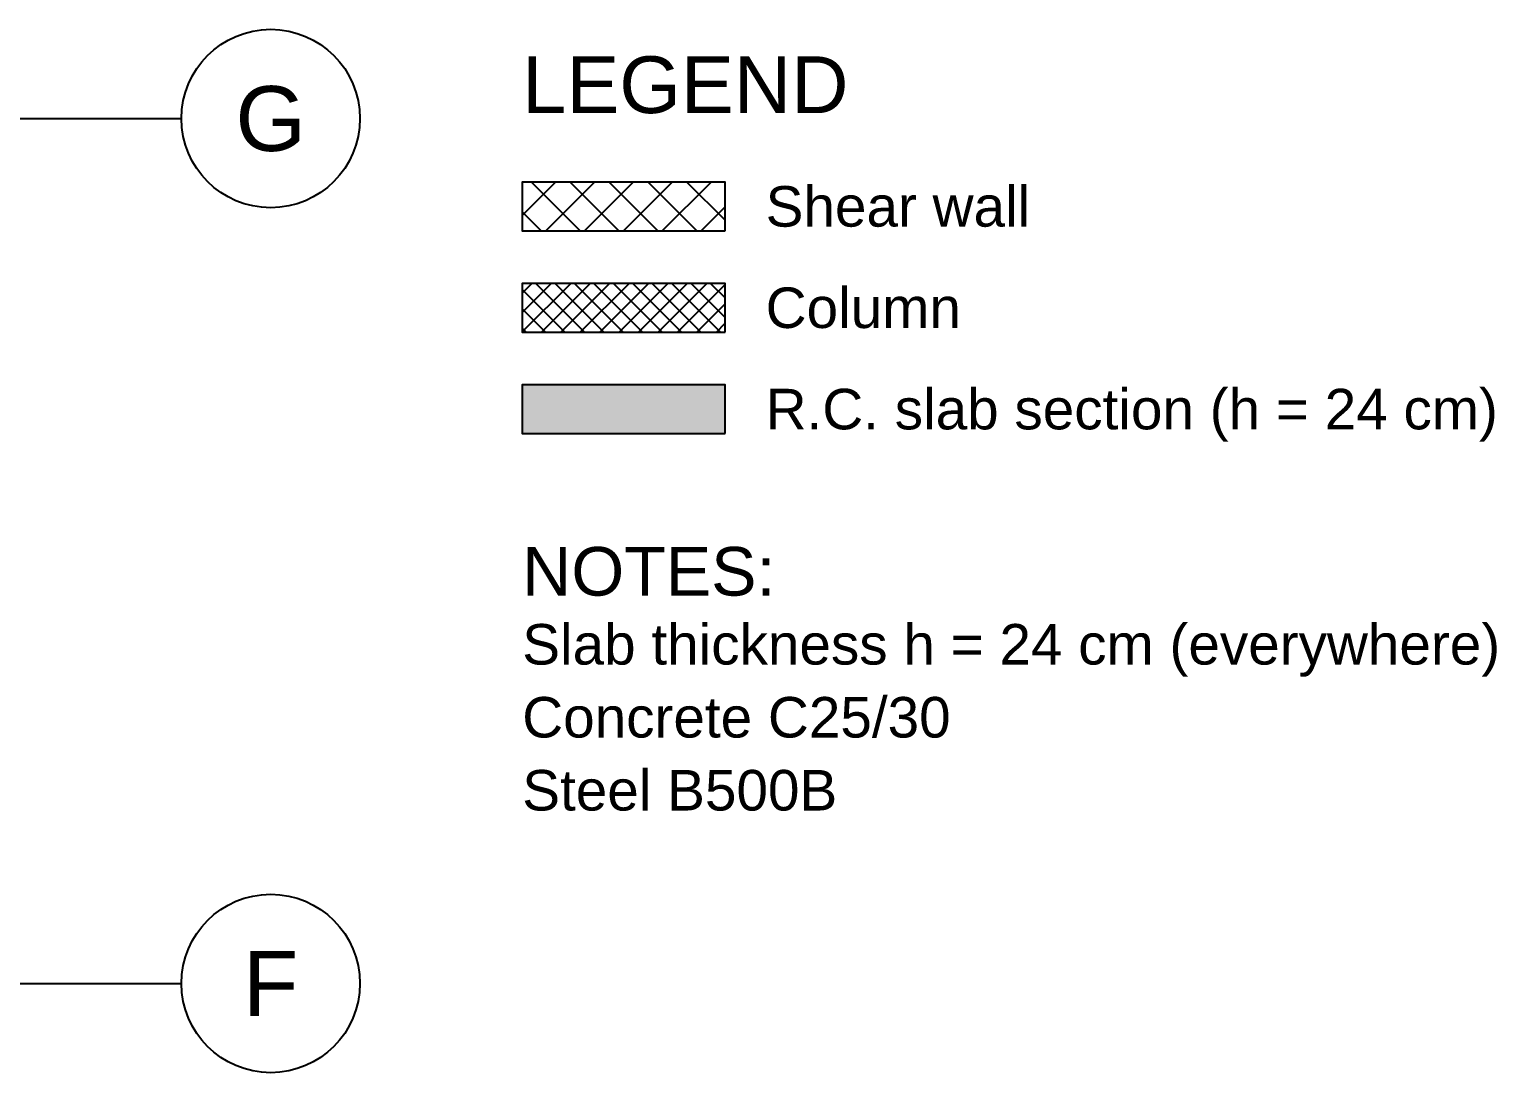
# Model space of a CAD drawing. Header units: millimetres. Extents: x -115 to 2336, y -10 to 2137.
# Drawn here: x 1794 to 2336, y 1446 to 1832 of the extents above; entities that cross this region are included whole.
import ezdxf
from ezdxf.enums import TextEntityAlignment as Align

# ---------------------------------------------------------------- set-up
doc = ezdxf.new("R2010")
doc.units = ezdxf.units.MM
for name, color, linetype in [('FW_AXIS', 7, 'Continuous'), ('FW_COLUMN_HATCH', 8, 'Continuous'), ('FW_SLAB_SECTION', 8, 'Continuous'), ('FW_TEXT', 7, 'Continuous'), ('FW_WALL_HATCH', 8, 'Continuous')]:
    doc.layers.add(name, color=color, linetype=linetype)
doc.styles.add('REBAR_TXT', font='arial.ttf')

msp = doc.modelspace()

# ---------------------------------------------------------------- hatches: boundary and pattern name
at = {"layer": 'FW_COLUMN_HATCH'}
h = msp.add_hatch(dxfattribs=at)
h.set_pattern_fill('ANSI37', scale=1.6)
h.set_pattern_definition([(45, (116.1675, -2396.052), (-3.5921024, 3.5921024), []), (135, (116.1675, -2396.052), (-3.5921024, -3.5921024), [])])
h.paths.add_polyline_path([(2051.207, 1719.756), (2051.207, 1737.756), (1976.207, 1737.756), (1976.207, 1719.756)])
at = {"layer": 'FW_SLAB_SECTION'}
h = msp.add_hatch(color=8, dxfattribs=at)
h.dxf.hatch_style = 1
h.paths.add_polyline_path([(2051.207, 1682.256), (2051.207, 1700.256), (1976.207, 1700.256), (1976.207, 1682.256)])
at = {"layer": 'FW_WALL_HATCH'}
h = msp.add_hatch(dxfattribs=at)
h.set_pattern_fill('ANSI37', scale=3.2)
h.set_pattern_definition([(45, (116.168, -2396.052), (-7.184205, 7.184205), []), (135, (116.168, -2396.052), (-7.184205, -7.184205), [])])
h.paths.add_polyline_path([(2051.207, 1757.256), (2051.207, 1775.256), (1976.207, 1775.256), (1976.207, 1757.256)])

# ---------------------------------------------------------------- linework, layer by layer
at = {"layer": 'FW_AXIS', "linetype": 'Continuous'}
for p, q in [((1685.207, 1798.747), (1850.207, 1798.747)), ((1685.207, 1478.778), (1850.207, 1478.778))]:
    msp.add_line(p, q, dxfattribs=at)
at = {"layer": 'FW_AXIS'}
for centre in [(1883.207, 1798.747), (1883.207, 1478.778)]:
    msp.add_circle(centre, 33, dxfattribs=at)
at = {"layer": 'FW_TEXT'}
for points in [[(2051.207, 1757.256), (2051.207, 1775.256), (1976.207, 1775.256), (1976.207, 1757.256), (2051.207, 1757.256)], [(2051.207, 1719.756), (2051.207, 1737.756), (1976.207, 1737.756), (1976.207, 1719.756), (2051.207, 1719.756)], [(2051.207, 1682.256), (2051.207, 1700.256), (1976.207, 1700.256), (1976.207, 1682.256), (2051.207, 1682.256)]]:
    msp.add_lwpolyline(points, close=True, dxfattribs=at)

# ---------------------------------------------------------------- texts
at = {"layer": 'FW_AXIS', "color": 7, "style": 'REBAR_TXT'}
for s, p in [('G', (1883.207, 1798.747)), ('F', (1883.207, 1478.778))]:
    msp.add_text(s, height=24, dxfattribs=at).set_placement(p, align=Align.MIDDLE_CENTER)
at = {"layer": 'FW_TEXT', "color": 7, "style": 'REBAR_TXT'}
for s, height, p in [('LEGEND', 21, (1976.207, 1811.256)), ('Shear wall', 15, (2066.207, 1766.256)), ('Column', 15, (2066.207, 1728.756)), ('R.C. slab section (h = 24 cm)', 15, (2066.207, 1691.256)), ('NOTES:', 18, (1976.207, 1631.256)), ('Slab thickness h = 24 cm (everywhere)', 15, (1976.207, 1604.256)), ('Concrete C25/30', 15, (1976.207, 1577.256)), ('Steel B500B', 15, (1976.207, 1550.256))]:
    msp.add_text(s, height=height, dxfattribs=at).set_placement(p, align=Align.MIDDLE_LEFT)

doc.saveas('drawing.dxf')
